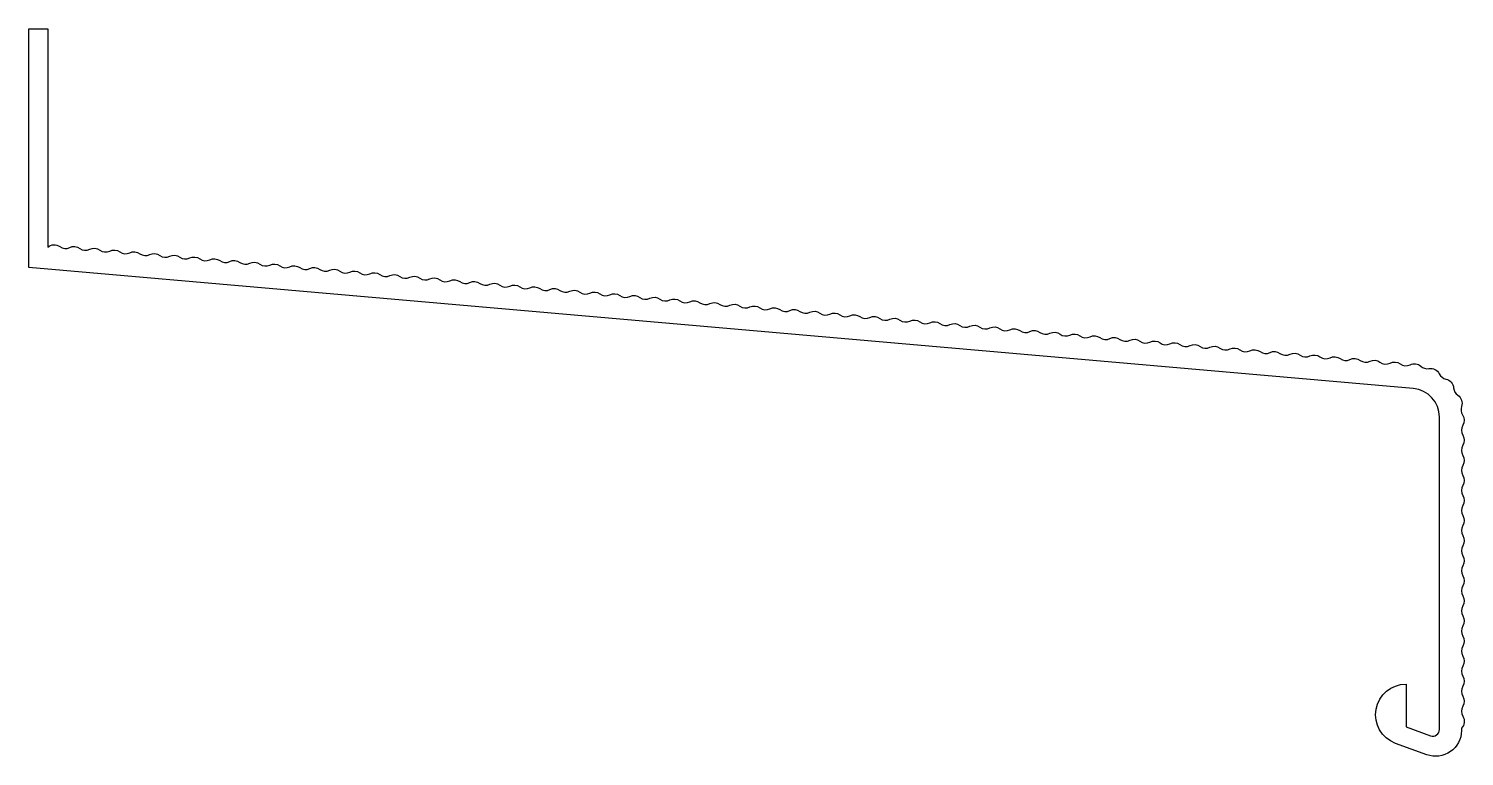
# Model space of a CAD drawing. Extents: x 874 to 1025, y -57 to 19.
import ezdxf

# ---------------------------------------------------------------- set-up
doc = ezdxf.new("R2010")
doc.units = 0
doc.header["$LTSCALE"] = 15
doc.layers.get('0').update_dxf_attribs({"linetype": 'CONTINUOUS'})

msp = doc.modelspace()

# ---------------------------------------------------------------- linework, layer by layer
at = {"ltscale": 0.05}
msp.add_lwpolyline([(1018.42, -49.58), (1018.42, -54.05), (1020.98, -54.99, 0.520567), (1021.92, -54.33), (1021.92, -21.61, 0.388879), (1019.18, -18.62), (874.22, -5.94), (874.22, 19.06), (876.22, 19.06), (876.22, -3.8), (876.22, -3.8, -0.350651), (877.47, -3.76, 0.283985), (878.52, -3.85, -0.283846), (879.56, -3.95, 0.283985), (880.61, -4.04, -0.283846), (881.66, -4.13, 0.283985), (882.7, -4.22, -0.283846), (883.75, -4.31, 0.283985), (884.8, -4.4, -0.283846), (885.85, -4.5, 0.283985), (886.89, -4.59, -0.283846), (887.94, -4.68, 0.283985), (888.99, -4.77, -0.283846), (890.03, -4.86, 0.283985), (891.08, -4.95, -0.283846), (892.13, -5.05, 0.283985), (893.18, -5.14, -0.283846), (894.22, -5.23, 0.283985), (895.27, -5.32, -0.283846), (896.32, -5.41, 0.283985), (897.36, -5.5, -0.283846), (898.41, -5.59, 0.283985), (899.46, -5.69, -0.283846), (900.51, -5.78, 0.283985), (901.55, -5.87, -0.283846), (902.6, -5.96, 0.283985), (903.65, -6.05, -0.283846), (904.69, -6.14, 0.283985), (905.74, -6.24, -0.283846), (906.79, -6.33, 0.283985), (907.84, -6.42, -0.283846), (908.88, -6.51, 0.283985), (909.93, -6.6, -0.283846), (910.98, -6.69, 0.283985), (912.03, -6.79, -0.283846), (913.07, -6.88, 0.283985), (914.12, -6.97, -0.283846), (915.17, -7.06, 0.283985), (916.21, -7.15, -0.283846), (917.26, -7.24, 0.283985), (918.31, -7.34, -0.283846), (919.36, -7.43, 0.283985), (920.4, -7.52, -0.283846), (921.45, -7.61, 0.283985), (922.5, -7.7, -0.283846), (923.54, -7.79, 0.283985), (924.59, -7.89, -0.283846), (925.64, -7.98, 0.283985), (926.69, -8.07, -0.283846), (927.73, -8.16, 0.283985), (928.78, -8.25, -0.283846), (929.83, -8.34, 0.283985), (930.87, -8.44, -0.283846), (931.92, -8.53, 0.283985), (932.97, -8.62, -0.283846), (934.02, -8.71, 0.283985), (935.06, -8.8, -0.283846), (936.11, -8.89, 0.283985), (937.16, -8.98, -0.283846), (938.2, -9.08, 0.283985), (939.25, -9.17, -0.283846), (940.3, -9.26, 0.283985), (941.35, -9.35, -0.283846), (942.39, -9.44, 0.283985), (943.44, -9.53, -0.283846), (944.49, -9.63, 0.283985), (945.53, -9.72, -0.283846), (946.58, -9.81, 0.283985), (947.63, -9.9, -0.283846), (948.68, -9.99, 0.283985), (949.72, -10.08, -0.283846), (950.77, -10.18, 0.283985), (951.82, -10.27, -0.283846), (952.86, -10.36, 0.283985), (953.91, -10.45, -0.283846), (954.96, -10.54, 0.283985), (956.01, -10.63, -0.283846), (957.05, -10.73, 0.283985), (958.1, -10.82, -0.283846), (959.15, -10.91, 0.283985), (960.19, -11, -0.283846), (961.24, -11.09, 0.283985), (962.29, -11.18, -0.283846), (963.34, -11.28, 0.283985), (964.38, -11.37, -0.283846), (965.43, -11.46, 0.283985), (966.48, -11.55, -0.283846), (967.52, -11.64, 0.283985), (968.57, -11.73, -0.283846), (969.62, -11.82, 0.283985), (970.67, -11.92, -0.283846), (971.71, -12.01, 0.283985), (972.76, -12.1, -0.283846), (973.81, -12.19, 0.283985), (974.85, -12.28, -0.283846), (975.9, -12.37, 0.283985), (976.95, -12.47, -0.283846), (978, -12.56, 0.283985), (979.04, -12.65, -0.283846), (980.09, -12.74, 0.283985), (981.14, -12.83, -0.283846), (982.19, -12.92, 0.283985), (983.23, -13.02, -0.283846), (984.28, -13.11, 0.283985), (985.33, -13.2, -0.283846), (986.37, -13.29, 0.283985), (987.42, -13.38, -0.283846), (988.47, -13.47, 0.283985), (989.52, -13.57, -0.283846), (990.56, -13.66, 0.283985), (991.61, -13.75, -0.283846), (992.66, -13.84, 0.283985), (993.7, -13.93, -0.283846), (994.75, -14.02, 0.283985), (995.8, -14.12, -0.283846), (996.85, -14.21, 0.283985), (997.89, -14.3, -0.283846), (998.94, -14.39, 0.283985), (999.99, -14.48, -0.283846), (1001.03, -14.57, 0.283985), (1002.08, -14.66, -0.283846), (1003.13, -14.76, 0.283985), (1004.18, -14.85, -0.283846), (1005.22, -14.94, 0.283985), (1006.27, -15.03, -0.283846), (1007.32, -15.12, 0.283985), (1008.36, -15.21, -0.283846), (1009.41, -15.31, 0.283985), (1010.46, -15.4, -0.283846), (1011.51, -15.49, 0.283985), (1012.55, -15.58, -0.283846), (1013.6, -15.67, 0.283985), (1014.65, -15.76, -0.283846), (1015.69, -15.86, 0.283985), (1016.74, -15.95, -0.283846), (1017.79, -16.04, 0.283985), (1018.84, -16.13, -0.310039), (1019.96, -16.28, 0.234867), (1020.81, -16.53, -0.340571), (1021.9, -17.08, 0.235358), (1022.6, -17.63, -0.341506), (1023.4, -18.56, 0.235584), (1023.84, -19.33, -0.340383), (1024.23, -20.49, 0.23684), (1024.34, -21.38, -0.295432), (1024.37, -22.47, 0.283983), (1024.37, -23.52, -0.283978), (1024.37, -24.57, 0.283983), (1024.37, -25.62, -0.283978), (1024.37, -26.67, 0.283983), (1024.37, -27.72, -0.283978), (1024.37, -28.77, 0.283983), (1024.37, -29.82, -0.283978), (1024.37, -30.88, 0.283983), (1024.37, -31.93, -0.283978), (1024.37, -32.98, 0.283983), (1024.37, -34.03, -0.283978), (1024.37, -35.08, 0.283983), (1024.37, -36.13, -0.283978), (1024.37, -37.18, 0.283983), (1024.37, -38.23, -0.283978), (1024.37, -39.28, 0.283983), (1024.37, -40.34, -0.283978), (1024.37, -41.39, 0.283983), (1024.37, -42.44, -0.283978), (1024.37, -43.49, 0.283983), (1024.37, -44.54, -0.283978), (1024.37, -45.59, 0.283983), (1024.37, -46.64, -0.283978), (1024.37, -47.69, 0.283983), (1024.37, -48.75, -0.283978), (1024.37, -49.8, 0.283983), (1024.37, -50.85, -0.283978), (1024.37, -51.9, 0.283983), (1024.37, -52.95, -0.350588), (1024.22, -54.19), (1024.22, -54.44, -0.520567), (1020.59, -56.97), (1017.31, -55.78, -0.832427), (1018.42, -49.58, -0.832427)], format="xyb", close=True, dxfattribs=at)

doc.saveas('drawing.dxf')
